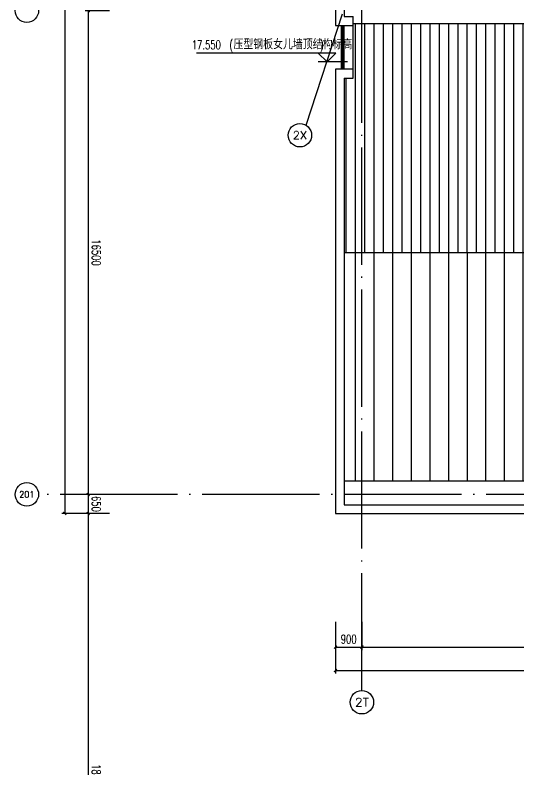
# Model space of a CAD drawing. Extents: x -555607 to 460190, y 498714 to 1664455.
# Drawn here: x 203025 to 220198, y 630673 to 656420 of the extents above; entities that cross this region are included whole.
import ezdxf
from ezdxf.enums import TextEntityAlignment as Align

# ---------------------------------------------------------------- set-up
doc = ezdxf.new("R2010")
doc.units = 0
doc.header["$LTSCALE"] = 1000
doc.header["$MEASUREMENT"] = 0
doc.linetypes.add('DOTE', pattern=[2.42, 2, -0.2, 0.02, -0.2])
doc.layers.get('Defpoints').update_dxf_attribs({"color": 210})
for name, color, linetype in [('A-AXIS-D', 1, 'Continuous'), ('A-AXIS-DOTE', 14, 'DOTE'), ('A-AXIS-SYMB', 3, 'Continuous'), ('A-HATCH-2', 251, 'Continuous'), ('A-LIN-V', 9, 'Continuous'), ('A-SFCE', 30, 'Continuous'), ('A-WINDOW', 8, 'Continuous')]:
    doc.layers.add(name, color=color, linetype=linetype)
doc.styles.add('_TCH_AXIS', font='COMPLEX', dxfattribs={"bigfont": 'GBCBIG'})
doc.styles.add('_TCH_DIM', font='SIMPLEX', dxfattribs={"bigfont": 'GBCBIG'})
doc.styles.add('_TCH_DIM_T3', font='SIMPLEX', dxfattribs={"width": 0.705882, "bigfont": 'GBCBIG'})
doc.dimstyles.new('_TCH_ARCH&&100', dxfattribs={"dimtxt": 297.5, "dimasz": 100, "dimexe": 100, "dimexo": 100, "dimgap": 126.25, "dimtad": 1, "dimdec": 0, "dimzin": 0, "dimdsep": 46, "dimtxsty": '_TCH_DIM_T3', "dimblk": 'ARCHTICK', "dimcen": 0.09, "dimclrt": 7, "dimazin": 2, "dimtfac": 1, "dimtdec": 0, "dimtix": 1, "dimtmove": 2, "dimatfit": 3, "dimfxl": 100, "dimtolj": 1, "dimtzin": 0, "dimarcsym": 0})

# ---------------------------------------------------------------- blocks, each defined once
blk = doc.blocks.new('_ArchTick')
at = {"color": 0, "linetype": 'ByBlock', "const_width": 0.4}
blk.add_lwpolyline([(-0.5, -0.5), (0.5, 0.5)], dxfattribs=at)
blk = doc.blocks.new('*D325')
at = {"layer": 'A-AXIS-D', "color": 0, "lineweight": -2, "transparency": 16777216}
for p, q in [((206240, 639420), (205417, 639420)), ((205517, 639420), (205517, 621420)), ((206240, 621420), (205417, 621420))]:
    blk.add_line(p, q, dxfattribs=at)
at = {"layer": 'Defpoints', "color": 0, "transparency": 16777216}
for p in [(206340, 639420), (205517, 621420), (206340, 621420)]:
    blk.add_point(p, dxfattribs=at)
at = {"layer": 'A-AXIS-D', "color": 0, "lineweight": -2, "transparency": 16777216, "xscale": 100, "yscale": 100, "zscale": 100}
for p, rotation in [((205517, 639420), 90), ((205517, 621420), 270)]:
    blk.add_blockref('_ArchTick', p, dxfattribs=dict(at, rotation=rotation))
at = {"layer": 'A-AXIS-D', "color": 7, "transparency": 16777216, "insert": (205792, 630420), "char_height": 297.5, "attachment_point": 5, "rotation": 270, "style": '_TCH_DIM_T3'}
blk.add_mtext('\\A1;18000', dxfattribs=at)
blk = doc.blocks.new('*D326')
at = {"layer": 'A-AXIS-D', "color": 0, "lineweight": -2, "transparency": 16777216}
for p, q in [((206240, 640070), (205417, 640070)), ((205517, 640070), (205517, 639420)), ((206240, 639420), (205417, 639420))]:
    blk.add_line(p, q, dxfattribs=at)
at = {"layer": 'Defpoints', "color": 0, "transparency": 16777216}
for p in [(206340, 640070), (205517, 639420), (206340, 639420)]:
    blk.add_point(p, dxfattribs=at)
at = {"layer": 'A-AXIS-D', "color": 0, "lineweight": -2, "transparency": 16777216, "xscale": 100, "yscale": 100, "zscale": 100}
for p, rotation in [((205517, 640070), 90), ((205517, 639420), 270)]:
    blk.add_blockref('_ArchTick', p, dxfattribs=dict(at, rotation=rotation))
at = {"layer": 'A-AXIS-D', "color": 7, "transparency": 16777216, "insert": (205792, 639745), "char_height": 297.5, "attachment_point": 5, "rotation": 270, "style": '_TCH_DIM_T3'}
blk.add_mtext('\\A1;650', dxfattribs=at)
blk = doc.blocks.new('*D327')
at = {"layer": 'A-AXIS-D', "color": 0, "lineweight": -2, "transparency": 16777216}
for p, q in [((206240, 656570), (205417, 656570)), ((205517, 656570), (205517, 640070)), ((206240, 640070), (205417, 640070))]:
    blk.add_line(p, q, dxfattribs=at)
at = {"layer": 'Defpoints', "color": 0, "transparency": 16777216}
for p in [(206340, 656570), (205517, 640070), (206340, 640070)]:
    blk.add_point(p, dxfattribs=at)
at = {"layer": 'A-AXIS-D', "color": 0, "lineweight": -2, "transparency": 16777216, "xscale": 100, "yscale": 100, "zscale": 100}
for p, rotation in [((205517, 656570), 90), ((205517, 640070), 270)]:
    blk.add_blockref('_ArchTick', p, dxfattribs=dict(at, rotation=rotation))
at = {"layer": 'A-AXIS-D', "color": 7, "transparency": 16777216, "insert": (205792, 648320), "char_height": 297.5, "attachment_point": 5, "rotation": 270, "style": '_TCH_DIM_T3'}
blk.add_mtext('\\A1;16500', dxfattribs=at)
blk = doc.blocks.new('*D474')
at = {"layer": 'A-AXIS-D', "color": 0, "lineweight": -2, "transparency": 16777216}
for p, q in [((213946, 635720), (213946, 634760)), ((214846, 635720), (214846, 634760)), ((213946, 634860), (214846, 634860))]:
    blk.add_line(p, q, dxfattribs=at)
at = {"layer": 'Defpoints', "color": 0, "transparency": 16777216}
for p in [(213946, 635820), (214846, 635820), (214846, 634860)]:
    blk.add_point(p, dxfattribs=at)
at = {"layer": 'A-AXIS-D', "color": 0, "lineweight": -2, "transparency": 16777216, "xscale": 100, "yscale": 100, "zscale": 100, "rotation": 180}
blk.add_blockref('_ArchTick', (213946, 634860), dxfattribs=at)
at = {"layer": 'A-AXIS-D', "color": 0, "lineweight": -2, "transparency": 16777216, "xscale": 100, "yscale": 100, "zscale": 100}
blk.add_blockref('_ArchTick', (214846, 634860), dxfattribs=at)
at = {"layer": 'A-AXIS-D', "color": 7, "transparency": 16777216, "insert": (214396, 635135), "char_height": 297.5, "attachment_point": 5, "style": '_TCH_DIM_T3'}
blk.add_mtext('\\A1;900', dxfattribs=at)
blk = doc.blocks.new('*D475')
at = {"layer": 'A-AXIS-D', "color": 0, "lineweight": -2, "transparency": 16777216}
for p, q in [((214846, 635720), (214846, 634760)), ((227146, 635720), (227146, 634760)), ((214846, 634860), (227146, 634860))]:
    blk.add_line(p, q, dxfattribs=at)
at = {"layer": 'Defpoints', "color": 0, "transparency": 16777216}
for p in [(214846, 635820), (227146, 635820), (227146, 634860)]:
    blk.add_point(p, dxfattribs=at)
at = {"layer": 'A-AXIS-D', "color": 0, "lineweight": -2, "transparency": 16777216, "xscale": 100, "yscale": 100, "zscale": 100, "rotation": 180}
blk.add_blockref('_ArchTick', (214846, 634860), dxfattribs=at)
at = {"layer": 'A-AXIS-D', "color": 0, "lineweight": -2, "transparency": 16777216, "xscale": 100, "yscale": 100, "zscale": 100}
blk.add_blockref('_ArchTick', (227146, 634860), dxfattribs=at)
at = {"layer": 'A-AXIS-D', "color": 7, "transparency": 16777216, "insert": (220996, 635135), "char_height": 297.5, "attachment_point": 5, "style": '_TCH_DIM_T3'}
blk.add_mtext('\\A1;12300', dxfattribs=at)
blk = doc.blocks.new('*D411')
at = {"layer": 'A-AXIS-D', "color": 0, "lineweight": -2, "transparency": 16777216}
for p, q in [((213946, 635620), (213946, 633960)), ((371946, 635620), (371946, 633960)), ((213946, 634060), (371946, 634060))]:
    blk.add_line(p, q, dxfattribs=at)
at = {"layer": 'Defpoints', "color": 0, "transparency": 16777216}
for p in [(213946, 635720), (371946, 635720), (371946, 634060)]:
    blk.add_point(p, dxfattribs=at)
at = {"layer": 'A-AXIS-D', "color": 0, "lineweight": -2, "transparency": 16777216, "xscale": 100, "yscale": 100, "zscale": 100, "rotation": 180}
blk.add_blockref('_ArchTick', (213946, 634060), dxfattribs=at)
at = {"layer": 'A-AXIS-D', "color": 0, "lineweight": -2, "transparency": 16777216, "xscale": 100, "yscale": 100, "zscale": 100}
blk.add_blockref('_ArchTick', (371946, 634060), dxfattribs=at)
at = {"layer": 'A-AXIS-D', "color": 7, "transparency": 16777216, "insert": (292946, 634335), "char_height": 297.5, "attachment_point": 5, "style": '_TCH_DIM_T3'}
blk.add_mtext('\\A1;158000', dxfattribs=at)
blk = doc.blocks.new('*D434')
at = {"layer": 'A-AXIS-D', "color": 0, "lineweight": -2, "transparency": 16777216}
for p, q in [((206140, 723220), (204617, 723220)), ((204717, 723220), (204717, 639420)), ((206140, 639420), (204617, 639420))]:
    blk.add_line(p, q, dxfattribs=at)
at = {"layer": 'Defpoints', "color": 0, "transparency": 16777216}
for p in [(206240, 723220), (204717, 639420), (206240, 639420)]:
    blk.add_point(p, dxfattribs=at)
at = {"layer": 'A-AXIS-D', "color": 0, "lineweight": -2, "transparency": 16777216, "xscale": 100, "yscale": 100, "zscale": 100}
for p, rotation in [((204717, 723220), 90), ((204717, 639420), 270)]:
    blk.add_blockref('_ArchTick', p, dxfattribs=dict(at, rotation=rotation))
at = {"layer": 'A-AXIS-D', "color": 7, "transparency": 16777216, "insert": (204992, 681320), "char_height": 297.5, "attachment_point": 5, "rotation": 270, "style": '_TCH_DIM_T3'}
blk.add_mtext('\\A1;83800', dxfattribs=at)

msp = doc.modelspace()

# ---------------------------------------------------------------- hatches: boundary and pattern name
at = {"layer": 'A-HATCH-2'}
h = msp.add_hatch(dxfattribs=at)
h.set_pattern_fill('ANSI31', color=250, scale=200, angle=45)
h.set_pattern_definition([(90, (0, 0), (-317.5, 0), [])])
h.paths.add_polyline_path([(233880, 648320), (366415.7, 648320), (371645.8, 648320), (371645.8, 656120), (214545.8, 656120), (214545.8, 654270), (214245.8, 654270), (214245.8, 648345), (237560, 648320)])
h = msp.add_hatch(dxfattribs=at)
h.set_pattern_fill('ANSI31', color=250, scale=400, angle=45)
h.set_pattern_definition([(90, (0, 0), (-635, 0), [])])
h.paths.add_polyline_path([(233880, 648320), (366415.7, 648320), (371645.8, 648320), (371645.8, 640520), (214245.8, 640520), (214245.8, 648320), (237560, 648320)])

# ---------------------------------------------------------------- linework, layer by layer
at = {"layer": 'A-AXIS-D'}
for centre in [(203424.6, 656571.1), (212733.4, 652321.6), (203424.6, 640071.1), (214845.8, 632981.1)]:
    msp.add_circle(centre, 400, dxfattribs=at)
at = {"layer": 'A-AXIS-DOTE', "color": 250, "ltscale": 2}
for p, q in [((214845.8, 633381.1), (214845.8, 728970)), ((377960, 640070), (203750, 640070))]:
    msp.add_line(p, q, dxfattribs=at)
msp.add_lwpolyline([(212947.3, 652659.6), (236793.4, 726154)], dxfattribs=at)
at = {"layer": 'A-AXIS-SYMB', "color": 8}
for p, q in [((213959.2, 655120.9), (209205.9, 655120.9)), ((213659.2, 654820.9), (213359.2, 655120.9)), ((213659.2, 654820.9), (213959.2, 655120.9)), ((214359.2, 654820.9), (213359.2, 654820.9))]:
    msp.add_line(p, q, dxfattribs=at)
at = {"layer": 'A-LIN-V', "color": 8}
for points in [[(371645.8, 656120), (214545.8, 656120)], [(371645.8, 640520), (214245.8, 640520)]]:
    msp.add_lwpolyline(points, dxfattribs=at)
at = {"layer": 'A-SFCE', "color": 8}
for p, q in [((214245.8, 656370), (214545.8, 656370)), ((214545.8, 654270), (214545.8, 656370)), ((213945.8, 656070), (214545.8, 656070)), ((214245.8, 654570), (214245.8, 656070)), ((214245.8, 654270), (214545.8, 654270))]:
    msp.add_line(p, q, dxfattribs=at)
for points in [[(214545.8, 654570), (213945.8, 654570), (213945.8, 639420), (371945.8, 639420), (371945.8, 639420), (371945.8, 723220), (235420.9, 723220), (213945.8, 657017.5), (213945.8, 656070)], [(214245.8, 654270), (214245.8, 639720), (371645.8, 639720), (371645.8, 722920), (235639, 722920), (214245.8, 656970), (214245.8, 656370)], [(214245.8, 648320), (371645.8, 648320)]]:
    msp.add_lwpolyline(points, dxfattribs=at)
at = {"layer": 'A-WINDOW'}
for p, q in [((214145.8, 654570.3), (214149, 656070)), ((214178.8, 654570.2), (214182, 656070)), ((214212.8, 654570.1), (214215.9, 656070))]:
    msp.add_line(p, q, dxfattribs=at)

# ---------------------------------------------------------------- texts
at = {"layer": 'A-AXIS-D', "color": 7, "style": '_TCH_AXIS'}
for s, height, p, p2 in [('2X', 270.86, (212488.4, 652186.1), (212978.5, 652186.1)), ('201', 220.59, (203167.3, 639960.8), (203682, 639960.8)), ('2T', 288.12, (214605.7, 632837.1), (215085.9, 632837.1))]:
    msp.add_text(s, height=height, dxfattribs=at).set_placement(p, p2, align=Align.FIT)
at = {"layer": 'A-AXIS-SYMB', "color": 8, "style": '_TCH_DIM', "width": 0.705882}
for s, p in [('17.550', (209049.2, 655254.2)), ('(', (210329.2, 655254.2)), (')', (213418.2, 655254.2))]:
    msp.add_text(s, height=297.5, dxfattribs=at).set_placement(p)
at = {"layer": 'A-AXIS-SYMB', "color": 8, "style": '_TCH_DIM'}
msp.add_text('压型钢板女儿墙顶结构标高', height=337.589, dxfattribs=at).set_placement((210469.2, 655254.2))

# ---------------------------------------------------------------- dimensions: what is measured, and where the dimension line sits
at = {"layer": 'A-AXIS-D'}
for base, p1, p2, text, picture, middle in [((204717.4, 639420), (206239.6, 723220), (206239.6, 639420), '83800', '*D434', (204992.4, 681320)), ((205517.4, 640070), (206339.6, 656570), (206339.6, 640070), '16500', '*D327', (205792.4, 648320)), ((205517.4, 639420), (206339.6, 640070), (206339.6, 639420), '650', '*D326', (205792.4, 639745)), ((205517.4, 621420), (206339.6, 639420), (206339.6, 621420), '18000', '*D325', (205792.4, 630420))]:
    dim = msp.add_linear_dim(base=base, p1=p1, p2=p2, angle=270, text=text, dimstyle='_TCH_ARCH&&100', dxfattribs=at)
    dim.commit()
    dim.dimension.update_dxf_attribs({"geometry": picture, "text_midpoint": middle, "dimtype": 129, "text_rotation": 270})
for base, p1, p2, text, picture, middle in [((214845.8, 634860), (213945.8, 635820), (214845.8, 635820), '900', '*D474', (214395.8, 635135)), ((371945.8, 634060), (213945.8, 635720), (371945.8, 635720), '158000', '*D411', (292945.8, 634335)), ((227145.8, 634860), (214845.8, 635820), (227145.8, 635820), '12300', '*D475', (220995.8, 635135))]:
    dim = msp.add_linear_dim(base=base, p1=p1, p2=p2, angle=0, text=text, dimstyle='_TCH_ARCH&&100', dxfattribs=at)
    dim.commit()
    dim.dimension.update_dxf_attribs({"geometry": picture, "text_midpoint": middle, "dimtype": 129})

doc.saveas('drawing.dxf')
